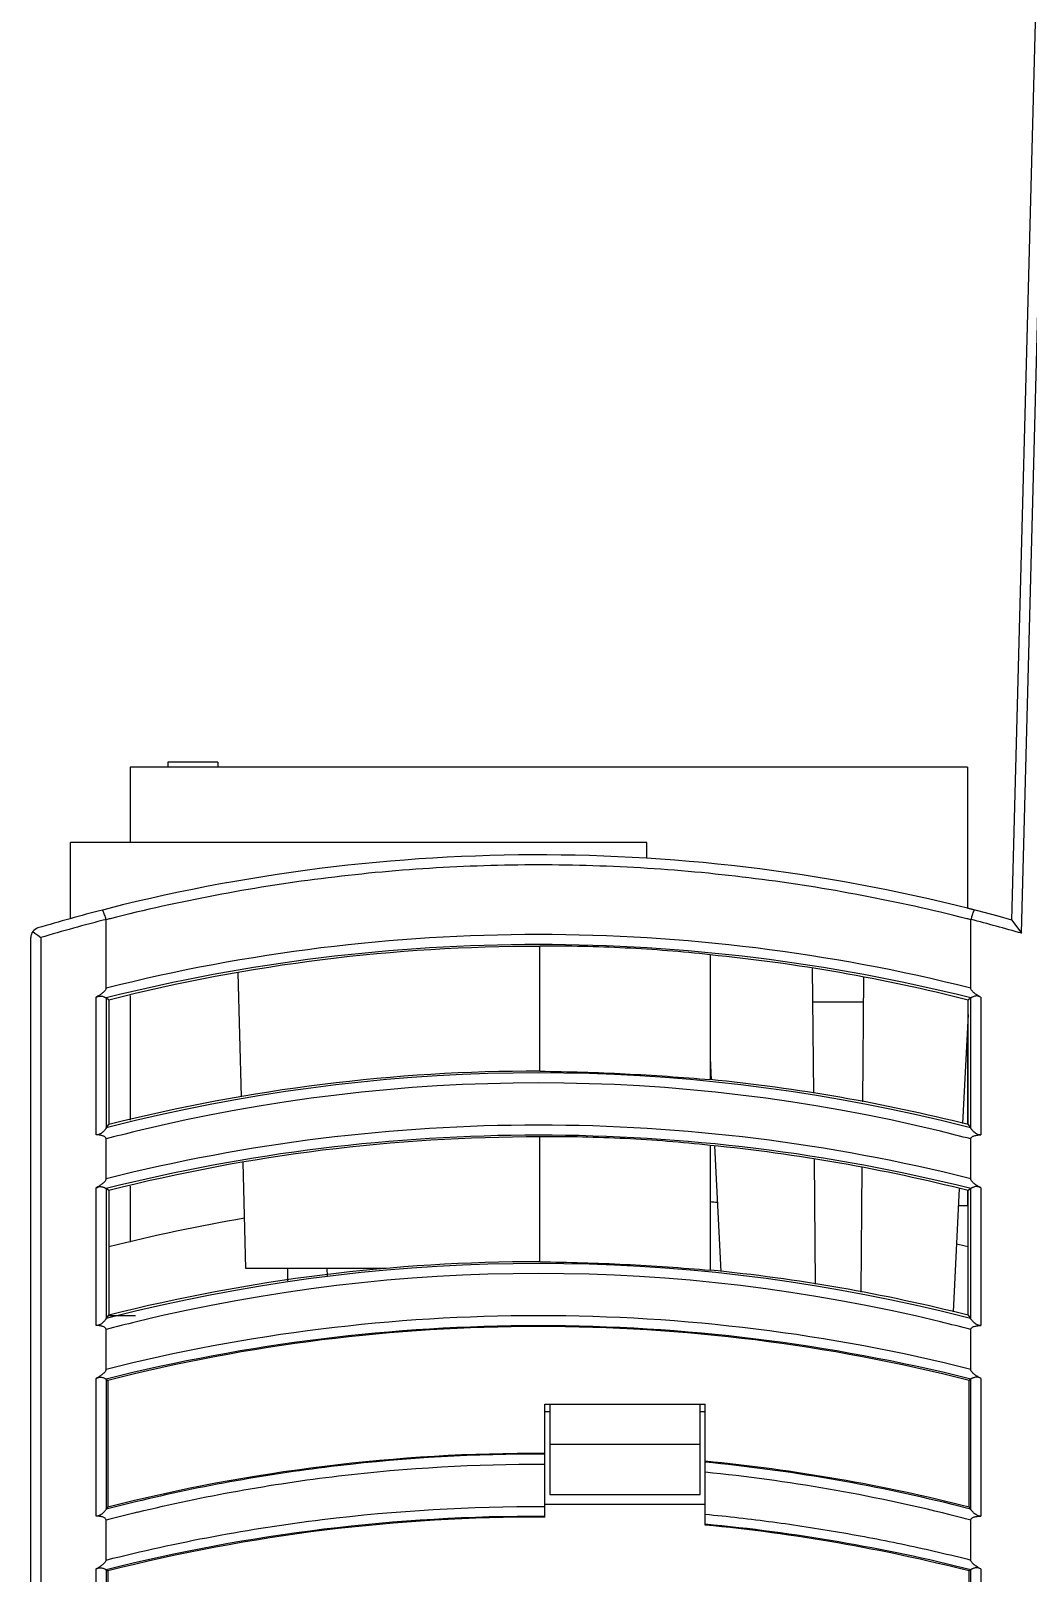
# Model space of a CAD drawing. Header units: millimetres. Extents: x 8.5 to 51.2, y 5.9 to 75.9.
# Drawn here: x 8.5 to 28.39, y 21.32 to 52.07 of the extents above; entities that cross this region are included whole.
import ezdxf

# ---------------------------------------------------------------- set-up
doc = ezdxf.new("R2010")
doc.units = ezdxf.units.MM
doc.header["$LTSCALE"] = 5.363944
doc.layers.get('0').update_dxf_attribs({"linetype": 'CONTINUOUS'})

msp = doc.modelspace()

# ---------------------------------------------------------------- linework, layer by layer
at = {"color": 7}
for p, q in [((28.065, 34.341), (28.747, 60.392)), ((28.258, 34.078), (28.722, 51.796)), ((10.477, 37.392), (10.477, 35.892)), ((27.177, 37.392), (10.477, 37.392)), ((11.227, 37.492), (11.227, 37.392)), ((12.227, 37.492), (11.227, 37.492)), ((12.227, 37.492), (12.227, 37.392)), ((27.177, 37.392), (27.177, 34.574)), ((9.287, 34.371), (9.287, 35.892)), ((20.787, 35.892), (9.287, 35.892)), ((20.787, 35.575), (20.787, 35.892)), ((10.05, 34.574), (9.924, 34.542)), ((27.32, 34.542), (27.194, 34.574)), ((9.997, 32.983), (9.997, 34.354)), ((27.247, 32.983), (27.247, 34.354)), ((28.065, 34.341), (28.258, 34.078)), ((8.497, 5.892), (8.497, 33.993)), ((8.537, 34.113), (8.579, 34.081)), ((8.579, 34.081), (8.634, 34.04)), ((8.634, 34.04), (8.697, 33.993)), ((8.697, 33.993), (8.697, 20.892)), ((18.647, 31.322), (18.647, 33.826)), ((22.047, 33.657), (22.047, 31.154)), ((12.697, 30.818), (12.633, 33.29)), ((24.085, 33.38), (24.107, 30.891)), ((25.107, 33.201), (25.085, 30.72)), ((9.8, 30.059), (9.8, 32.805)), ((10, 32.789), (10, 30.196)), ((10.054, 32.748), (10, 32.789)), ((10.054, 32.748), (10.053, 30.264)), ((10.477, 32.837), (10.477, 30.353)), ((25.103, 32.707), (24.091, 32.707)), ((27.244, 32.789), (27.19, 32.748)), ((27.191, 30.264), (27.19, 32.748)), ((27.244, 30.196), (27.244, 32.789)), ((27.444, 32.805), (27.444, 30.059)), ((27.19, 32.46), (27.082, 30.289)), ((27.177, 32.192), (27.177, 30.264)), ((22.047, 31.592), (22.069, 31.155)), ((10.001, 30.197), (10, 30.196)), ((10.586, 30.343), (10.001, 30.197)), ((10.001, 30.197), (10.053, 30.264)), ((27.243, 30.197), (26.658, 30.343)), ((27.191, 30.264), (27.243, 30.197)), ((27.244, 30.196), (27.243, 30.197)), ((9.997, 29.183), (9.997, 29.977)), ((18.647, 27.522), (18.647, 30.026)), ((22.047, 29.857), (22.047, 27.354)), ((22.135, 29.838), (22.26, 27.335)), ((27.247, 29.183), (27.247, 29.977)), ((24.119, 29.575), (24.14, 27.085)), ((12.787, 27.392), (12.732, 29.511)), ((25.074, 29.408), (25.052, 26.925)), ((9.8, 26.259), (9.8, 29.005)), ((10, 28.989), (10, 26.396)), ((10.053, 28.948), (10, 28.989)), ((10.053, 28.948), (10.053, 26.464)), ((10.477, 29.038), (10.477, 27.923)), ((27.017, 28.988), (26.894, 26.531)), ((27.177, 28.948), (27.177, 28.642)), ((27.244, 28.989), (27.191, 28.948)), ((27.191, 26.464), (27.191, 28.948)), ((27.244, 26.396), (27.244, 28.989)), ((27.444, 29.005), (27.444, 26.259)), ((27.191, 28.642), (27, 28.642)), ((15.586, 27.392), (12.787, 27.392)), ((13.614, 27.392), (13.616, 27.148)), ((14.412, 27.246), (14.408, 27.392)), ((10.586, 26.543), (10.001, 26.397)), ((10.001, 26.397), (10.053, 26.464)), ((10.586, 26.451), (10.053, 26.451)), ((27.243, 26.397), (26.658, 26.543)), ((27.191, 26.464), (27.243, 26.397)), ((9.997, 25.383), (9.997, 26.177)), ((10.001, 26.397), (10, 26.396)), ((27.244, 26.396), (27.243, 26.397)), ((27.247, 25.383), (27.247, 26.177)), ((9.8, 22.459), (9.8, 25.205)), ((10, 25.189), (10.033, 25.164)), ((10, 25.189), (10, 22.596)), ((10.033, 25.164), (10.033, 22.638)), ((27.244, 25.189), (27.211, 25.164)), ((27.211, 22.638), (27.211, 25.164)), ((27.244, 22.596), (27.244, 25.189)), ((27.444, 25.205), (27.444, 22.459)), ((18.747, 24.692), (21.947, 24.692)), ((18.747, 22.438), (18.747, 24.692)), ((18.847, 24.692), (18.847, 22.892)), ((21.847, 22.892), (21.847, 24.692)), ((21.947, 22.279), (21.947, 24.692)), ((18.847, 24.534), (18.747, 24.534)), ((21.947, 24.534), (21.847, 24.534)), ((18.847, 23.892), (21.847, 23.892)), ((18.847, 22.892), (21.847, 22.892)), ((10.001, 22.597), (10, 22.596)), ((10.587, 22.743), (10.001, 22.597)), ((10.001, 22.597), (10.033, 22.638)), ((21.947, 22.692), (18.747, 22.692)), ((27.243, 22.597), (26.877, 22.69)), ((27.211, 22.638), (27.243, 22.597)), ((27.244, 22.596), (27.243, 22.597)), ((9.997, 21.583), (9.997, 22.377)), ((27.247, 21.583), (27.247, 22.377)), ((9.8, 20.892), (9.8, 21.405)), ((10, 21.389), (10.033, 21.364)), ((10, 21.389), (10, 20.892)), ((10.033, 21.364), (10.033, 20.892)), ((27.244, 21.389), (27.211, 21.364)), ((27.211, 20.892), (27.211, 21.364)), ((27.244, 20.892), (27.244, 21.389)), ((27.444, 21.405), (27.444, 20.892))]:
    msp.add_line(p, q, dxfattribs=at)
for centre, radius, start, end in [((18.622, 0.72), 34.922, 74.312, 104.2084), ((18.622, 0.72), 34.922, 104.4224, 106.6092), ((8.697, 33.993), 0.2, 106.6092, 180), ((18.622, 0.72), 34.722, 104.383, 106.6092), ((18.79, 0), 35.456, 104.2221, 104.3591), ((18.398, -0.25), 35.712, 75.6525, 75.7885), ((18.622, 0.72), 34.722, 73.8878, 75.617), ((18.622, -1.253), 35.306, 75.8598, 104.1402), ((18.622, -1.622), 35.475, 75.9344, 104.0657), ((18.622, -3.101), 34.396, 76.4894, 103.5107), ((18.622, -2.746), 33.841, 76.2937, 103.7064), ((18.622, -5.053), 35.306, 75.8598, 104.1402), ((18.62, -2.75), 33.845, 103.701, 104.7602), ((18.622, -5.422), 35.475, 75.9344, 104.0657), ((18.617, -2.778), 33.873, 75.2403, 76.2987), ((18.622, -6.03), 34.922, 84.1335, 84.371), ((18.622, -6.03), 34.922, 99.6638, 104.2061), ((18.622, -6.03), 34.922, 75.7942, 76.1834), ((18.622, -6.901), 34.396, 76.4894, 103.5107), ((18.622, -6.546), 33.841, 76.2937, 103.7064), ((18.622, -8.853), 35.306, 75.8598, 104.1402), ((18.62, -6.55), 33.845, 103.701, 104.7602), ((18.622, -9.222), 35.475, 75.9344, 104.0657), ((18.622, -8.646), 34.884, 75.746, 104.254), ((18.617, -6.578), 33.873, 75.2403, 76.2987), ((18.622, -11.246), 34.956, 89.7951, 104.2242), ((18.622, -11.246), 34.956, 75.7758, 84.5418), ((18.622, -10.7), 34.395, 76.1127, 84.4526), ((18.621, -10.354), 33.849, 75.963, 84.3606), ((18.62, -10.352), 33.846, 103.6596, 104.7602), ((18.622, -13.018), 35.472, 89.7977, 104.0668), ((18.622, -10.358), 33.852, 75.2401, 75.9674), ((18.622, -12.446), 34.884, 89.7947, 104.254), ((18.623, -13.013), 35.466, 75.9327, 84.6225), ((18.622, -12.446), 34.884, 75.746, 84.5305)]:
    msp.add_arc(centre, radius, start, end, dxfattribs=at)
for centre, major_axis, start_param, end_param in [((18.622, -1.051), (0, 34.868), -0.000717, 0.248276), ((18.622, -1.051), (0, 34.868), -0.248276, -0.098385), ((18.622, -3.641), (0, 34.971), 6.28247, 6.530728), ((18.622, -3.641), (0, 34.971), 6.035642, 6.18509), ((18.622, -4.851), (0, 34.869), -0.000717, 0.248289), ((18.622, -4.851), (0, 34.869), -0.248289, -0.098383), ((18.622, -7.441), (0, 34.971), 6.28247, 6.53075), ((18.622, -7.441), (0, 34.971), 6.035621, 6.185088)]:
    msp.add_ellipse(centre, major_axis=major_axis, ratio=1, start_param=start_param, end_param=end_param, dxfattribs=at)
for points, knots in [([(27.165, 34.369), (25.78, 34.72), (23.66, 35.123), (20.795, 35.396), (18.622, 35.465), (16.449, 35.396), (13.585, 35.123), (11.464, 34.72), (10.079, 34.369)], [0, 0, 0, 0, 0.248369, 0.373976, 0.5, 0.626023, 0.75163, 1, 1, 1, 1]), ([(9.942, 34.517), (9.94, 34.521), (9.937, 34.526), (9.933, 34.532), (9.93, 34.535), (9.928, 34.538), (9.926, 34.54), (9.925, 34.541), (9.924, 34.541), (9.924, 34.542)], [0, 0, 0, 0, 0.413656, 0.583756, 0.72752, 0.843189, 0.92872, 0.981817, 1, 1, 1, 1]), ([(9.995, 34.353), (9.993, 34.37), (9.985, 34.402), (9.969, 34.446), (9.956, 34.485), (9.947, 34.508), (9.942, 34.517)], [0, 0, 0, 0, 0.295202, 0.574455, 0.813964, 1, 1, 1, 1]), ([(27.275, 34.447), (27.273, 34.44), (27.262, 34.409), (27.252, 34.378), (27.249, 34.353)], [0, 0, 0, 0, 0.237601, 1, 1, 1, 1]), ([(27.32, 34.542), (27.32, 34.541), (27.319, 34.541), (27.318, 34.54), (27.316, 34.538), (27.314, 34.536), (27.311, 34.532), (27.307, 34.526), (27.301, 34.517), (27.295, 34.503), (27.289, 34.487), (27.282, 34.467), (27.278, 34.454), (27.275, 34.447)], [0, 0, 0, 0, 0.005133, 0.02013, 0.044297, 0.076996, 0.117652, 0.165775, 0.282861, 0.426401, 0.595227, 0.787267, 1, 1, 1, 1]), ([(18.647, 33.826), (19.215, 33.832), (20.35, 33.808), (21.483, 33.719), (22.047, 33.657)], [0, 0, 0, 0, 0.499941, 1, 1, 1, 1]), ([(9.997, 32.983), (9.997, 32.961), (9.976, 32.93), (9.943, 32.899), (9.908, 32.87), (9.86, 32.838), (9.821, 32.816), (9.8, 32.805)], [0, 0, 0, 0, 0.24645, 0.372036, 0.49764, 0.748797, 1, 1, 1, 1]), ([(27.444, 32.805), (27.423, 32.816), (27.384, 32.838), (27.336, 32.87), (27.301, 32.899), (27.268, 32.93), (27.247, 32.961), (27.247, 32.983)], [0, 0, 0, 0, 0.251176, 0.502307, 0.627898, 0.753473, 1, 1, 1, 1]), ([(9.8, 32.805), (9.812, 32.811), (9.836, 32.821), (9.873, 32.829), (9.908, 32.827), (9.938, 32.82), (9.96, 32.811), (9.974, 32.804), (9.982, 32.799), (9.989, 32.795), (9.995, 32.792), (9.998, 32.79), (10, 32.789), (10, 32.789)], [0, 0, 0, 0, 0.185709, 0.365382, 0.530767, 0.679004, 0.80579, 0.859747, 0.906209, 0.944211, 0.97299, 0.991814, 1, 1, 1, 1]), ([(27.444, 32.805), (27.421, 32.817), (27.374, 32.835), (27.317, 32.824), (27.285, 32.81), (27.27, 32.804), (27.262, 32.799), (27.255, 32.795), (27.249, 32.792), (27.246, 32.791), (27.244, 32.789), (27.244, 32.789)], [0, 0, 0, 0, 0.364271, 0.677932, 0.805232, 0.859287, 0.9059, 0.944146, 0.97306, 0.991855, 1, 1, 1, 1]), ([(22.047, 31.154), (21.482, 31.203), (20.349, 31.282), (19.214, 31.315), (18.647, 31.322)], [0, 0, 0, 0, 0.500037, 1, 1, 1, 1]), ([(10, 30.196), (10, 30.194), (9.999, 30.191), (9.995, 30.185), (9.989, 30.178), (9.979, 30.164), (9.964, 30.146), (9.941, 30.122), (9.914, 30.098), (9.881, 30.076), (9.843, 30.061), (9.815, 30.058), (9.8, 30.059)], [0, 0, 0, 0, 0.015972, 0.043703, 0.081401, 0.127604, 0.240002, 0.371226, 0.515263, 0.669158, 0.831426, 1, 1, 1, 1]), ([(27.444, 30.059), (27.429, 30.058), (27.401, 30.061), (27.363, 30.076), (27.33, 30.098), (27.303, 30.122), (27.281, 30.146), (27.265, 30.164), (27.255, 30.178), (27.249, 30.185), (27.246, 30.191), (27.244, 30.194), (27.244, 30.196)], [0, 0, 0, 0, 0.168576, 0.330846, 0.484741, 0.628777, 0.760001, 0.872399, 0.918602, 0.956299, 0.98403, 1, 1, 1, 1]), ([(9.997, 29.977), (9.997, 29.982), (9.996, 29.992), (9.987, 30.009), (9.968, 30.025), (9.942, 30.037), (9.914, 30.045), (9.886, 30.051), (9.848, 30.056), (9.82, 30.058), (9.8, 30.059)], [0, 0, 0, 0, 0.062669, 0.12521, 0.249938, 0.374899, 0.499914, 0.624945, 0.749978, 1, 1, 1, 1]), ([(18.647, 30.026), (19.215, 30.032), (20.35, 30.008), (21.483, 29.919), (22.047, 29.857)], [0, 0, 0, 0, 0.499941, 1, 1, 1, 1]), ([(27.247, 29.977), (27.247, 29.982), (27.248, 29.992), (27.257, 30.009), (27.276, 30.025), (27.302, 30.037), (27.33, 30.045), (27.358, 30.051), (27.396, 30.056), (27.424, 30.058), (27.444, 30.059)], [0, 0, 0, 0, 0.06267, 0.125206, 0.249939, 0.3749, 0.499915, 0.624946, 0.749978, 1, 1, 1, 1]), ([(9.997, 29.183), (9.997, 29.161), (9.976, 29.13), (9.943, 29.099), (9.908, 29.07), (9.86, 29.038), (9.821, 29.016), (9.8, 29.005)], [0, 0, 0, 0, 0.24645, 0.372036, 0.49764, 0.748797, 1, 1, 1, 1]), ([(9.8, 29.005), (9.812, 29.011), (9.836, 29.021), (9.873, 29.029), (9.908, 29.027), (9.938, 29.02), (9.96, 29.011), (9.974, 29.004), (9.982, 28.999), (9.989, 28.995), (9.995, 28.992), (9.998, 28.99), (10, 28.989), (10, 28.989)], [0, 0, 0, 0, 0.185709, 0.365382, 0.530767, 0.679004, 0.80579, 0.859747, 0.906209, 0.944211, 0.97299, 0.991814, 1, 1, 1, 1]), ([(27.444, 29.005), (27.421, 29.017), (27.374, 29.035), (27.317, 29.024), (27.285, 29.01), (27.27, 29.004), (27.262, 28.999), (27.255, 28.995), (27.249, 28.992), (27.246, 28.991), (27.244, 28.989), (27.244, 28.989)], [0, 0, 0, 0, 0.364271, 0.677932, 0.805232, 0.859287, 0.9059, 0.944146, 0.97306, 0.991855, 1, 1, 1, 1]), ([(27.444, 29.005), (27.423, 29.016), (27.384, 29.038), (27.336, 29.07), (27.301, 29.099), (27.268, 29.13), (27.247, 29.161), (27.247, 29.183)], [0, 0, 0, 0, 0.251176, 0.502307, 0.627898, 0.753473, 1, 1, 1, 1]), ([(22.047, 27.354), (21.482, 27.403), (20.349, 27.482), (19.214, 27.515), (18.647, 27.522)], [0, 0, 0, 0, 0.500037, 1, 1, 1, 1]), ([(10, 26.396), (10, 26.394), (9.999, 26.391), (9.995, 26.385), (9.989, 26.378), (9.979, 26.364), (9.964, 26.346), (9.941, 26.322), (9.914, 26.298), (9.881, 26.276), (9.843, 26.261), (9.815, 26.258), (9.8, 26.259)], [0, 0, 0, 0, 0.015972, 0.043703, 0.081401, 0.127604, 0.240002, 0.371226, 0.515263, 0.669158, 0.831426, 1, 1, 1, 1]), ([(9.997, 26.177), (9.997, 26.182), (9.996, 26.192), (9.987, 26.209), (9.968, 26.225), (9.942, 26.237), (9.914, 26.245), (9.886, 26.251), (9.848, 26.256), (9.82, 26.258), (9.8, 26.259)], [0, 0, 0, 0, 0.062669, 0.12521, 0.249938, 0.374899, 0.499914, 0.624945, 0.749978, 1, 1, 1, 1]), ([(27.444, 26.259), (27.429, 26.258), (27.401, 26.261), (27.363, 26.276), (27.33, 26.298), (27.303, 26.322), (27.281, 26.346), (27.265, 26.364), (27.255, 26.378), (27.249, 26.385), (27.246, 26.391), (27.244, 26.394), (27.244, 26.396)], [0, 0, 0, 0, 0.168576, 0.330846, 0.484741, 0.628777, 0.760001, 0.872399, 0.918602, 0.956299, 0.98403, 1, 1, 1, 1]), ([(27.247, 26.177), (27.247, 26.182), (27.248, 26.192), (27.257, 26.209), (27.276, 26.225), (27.302, 26.237), (27.33, 26.245), (27.358, 26.251), (27.396, 26.256), (27.424, 26.258), (27.444, 26.259)], [0, 0, 0, 0, 0.06267, 0.125206, 0.249939, 0.3749, 0.499915, 0.624946, 0.749978, 1, 1, 1, 1]), ([(9.997, 25.383), (9.997, 25.361), (9.976, 25.33), (9.943, 25.299), (9.908, 25.27), (9.86, 25.238), (9.821, 25.216), (9.8, 25.205)], [0, 0, 0, 0, 0.24645, 0.372036, 0.49764, 0.748797, 1, 1, 1, 1]), ([(9.8, 25.205), (9.812, 25.211), (9.836, 25.221), (9.873, 25.229), (9.908, 25.227), (9.938, 25.22), (9.96, 25.211), (9.974, 25.204), (9.982, 25.199), (9.989, 25.195), (9.995, 25.192), (9.998, 25.19), (10, 25.189), (10, 25.189)], [0, 0, 0, 0, 0.185709, 0.365382, 0.530767, 0.679004, 0.80579, 0.859747, 0.906209, 0.944211, 0.97299, 0.991814, 1, 1, 1, 1]), ([(27.444, 25.205), (27.421, 25.217), (27.374, 25.235), (27.317, 25.224), (27.285, 25.21), (27.27, 25.204), (27.262, 25.199), (27.255, 25.195), (27.249, 25.192), (27.246, 25.191), (27.244, 25.189), (27.244, 25.189)], [0, 0, 0, 0, 0.364271, 0.677932, 0.805232, 0.859287, 0.9059, 0.944146, 0.97306, 0.991855, 1, 1, 1, 1]), ([(27.444, 25.205), (27.423, 25.216), (27.384, 25.238), (27.336, 25.27), (27.301, 25.299), (27.268, 25.33), (27.247, 25.361), (27.247, 25.383)], [0, 0, 0, 0, 0.251176, 0.502307, 0.627898, 0.753473, 1, 1, 1, 1]), ([(18.747, 23.695), (17.368, 23.7), (14.622, 23.544), (11.914, 23.062), (10.587, 22.743)], [0, 0, 0, 0, 0.502689, 1, 1, 1, 1]), ([(10.627, 22.537), (11.947, 22.858), (14.641, 23.343), (17.374, 23.5), (18.747, 23.495)], [0, 0, 0, 0, 0.497299, 1, 1, 1, 1]), ([(10, 22.596), (10, 22.594), (9.999, 22.591), (9.995, 22.585), (9.989, 22.578), (9.979, 22.564), (9.964, 22.546), (9.941, 22.522), (9.914, 22.498), (9.881, 22.476), (9.843, 22.461), (9.815, 22.458), (9.8, 22.459)], [0, 0, 0, 0, 0.015972, 0.043703, 0.081401, 0.127605, 0.240002, 0.371226, 0.515263, 0.669158, 0.831426, 1, 1, 1, 1]), ([(9.997, 22.377), (9.997, 22.382), (9.996, 22.392), (9.987, 22.409), (9.968, 22.425), (9.942, 22.437), (9.914, 22.445), (9.886, 22.451), (9.848, 22.456), (9.82, 22.458), (9.8, 22.459)], [0, 0, 0, 0, 0.062669, 0.125211, 0.249939, 0.374899, 0.499915, 0.624945, 0.749978, 1, 1, 1, 1]), ([(9.997, 21.583), (11.415, 21.941), (14.318, 22.483), (17.266, 22.658), (18.747, 22.653)], [0, 0, 0, 0, 0.496782, 1, 1, 1, 1]), ([(21.947, 22.496), (22.397, 22.454), (23.293, 22.351), (24.628, 22.147), (25.946, 21.894), (26.816, 21.692), (27.247, 21.583)], [0, 0, 0, 0, 0.251887, 0.5027, 0.752151, 1, 1, 1, 1]), ([(27.444, 22.459), (27.429, 22.458), (27.401, 22.461), (27.363, 22.476), (27.33, 22.498), (27.303, 22.522), (27.28, 22.546), (27.265, 22.564), (27.255, 22.578), (27.249, 22.585), (27.246, 22.591), (27.244, 22.594), (27.244, 22.596)], [0, 0, 0, 0, 0.168551, 0.330837, 0.48475, 0.628778, 0.759872, 0.872339, 0.918768, 0.956654, 0.984301, 1, 1, 1, 1]), ([(27.247, 22.377), (27.247, 22.382), (27.248, 22.392), (27.257, 22.409), (27.276, 22.425), (27.302, 22.437), (27.33, 22.445), (27.358, 22.451), (27.396, 22.456), (27.424, 22.458), (27.444, 22.459)], [0, 0, 0, 0, 0.062659, 0.125246, 0.249945, 0.374904, 0.499919, 0.624948, 0.74998, 1, 1, 1, 1]), ([(9.997, 21.583), (9.997, 21.561), (9.976, 21.53), (9.943, 21.499), (9.908, 21.47), (9.86, 21.439), (9.821, 21.416), (9.8, 21.405)], [0, 0, 0, 0, 0.24645, 0.372036, 0.49764, 0.748797, 1, 1, 1, 1]), ([(27.444, 21.405), (27.423, 21.416), (27.384, 21.438), (27.327, 21.477), (27.275, 21.52), (27.247, 21.561), (27.247, 21.583)], [0, 0, 0, 0, 0.251248, 0.502452, 0.753401, 1, 1, 1, 1]), ([(9.8, 21.405), (9.812, 21.411), (9.836, 21.421), (9.873, 21.429), (9.908, 21.427), (9.938, 21.42), (9.96, 21.411), (9.974, 21.404), (9.982, 21.399), (9.989, 21.395), (9.995, 21.392), (9.998, 21.39), (10, 21.389), (10, 21.389)], [0, 0, 0, 0, 0.185709, 0.365382, 0.530767, 0.679004, 0.80579, 0.859748, 0.906209, 0.944211, 0.972989, 0.991814, 1, 1, 1, 1]), ([(27.444, 21.405), (27.421, 21.417), (27.384, 21.431), (27.336, 21.428), (27.306, 21.419), (27.285, 21.41), (27.27, 21.404), (27.262, 21.399), (27.255, 21.395), (27.249, 21.392), (27.246, 21.391), (27.244, 21.389), (27.244, 21.389)], [0, 0, 0, 0, 0.363697, 0.529957, 0.678427, 0.805531, 0.859495, 0.906023, 0.944209, 0.973111, 0.991912, 1, 1, 1, 1])]:
    msp.add_open_spline(points, degree=3, knots=knots, dxfattribs=at)

doc.saveas('drawing.dxf')
